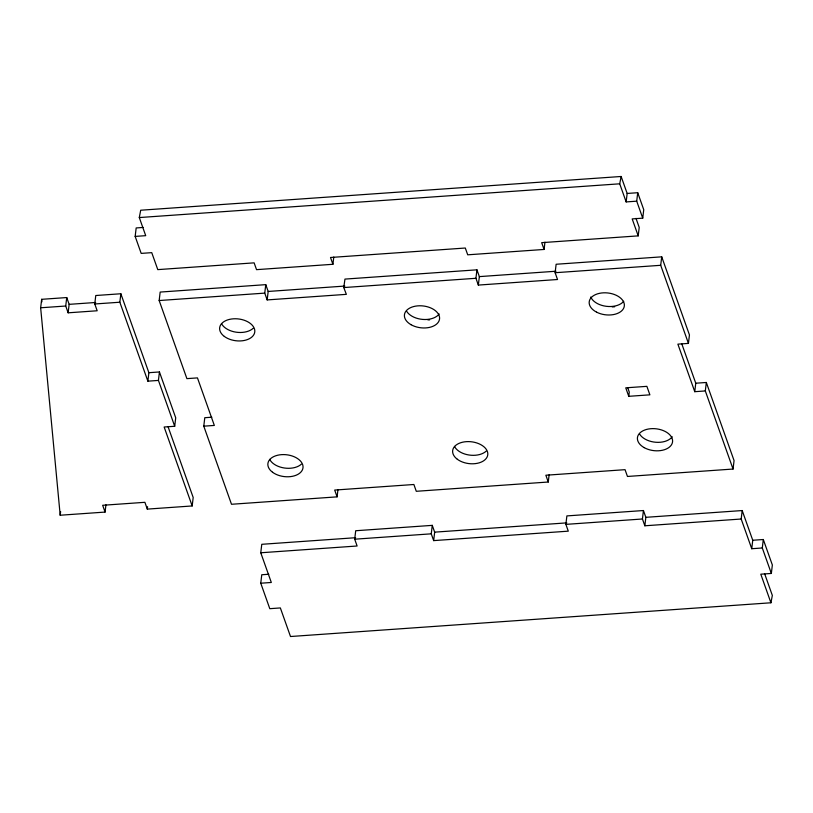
<?xml version="1.0" encoding="UTF-8"?>
<svg xmlns="http://www.w3.org/2000/svg" width="813" height="813" viewBox="0 0 813 813"><rect width="100%" height="100%" fill="white"/><g stroke="black" fill="none" stroke-linecap="round" stroke-linejoin="round"><path stroke-width="1.22" d="M40.65 307.781L41.656 299.316L66.737 297.558L69.146 304.347L68.14 312.812L97.174 310.769L94.765 303.981L95.771 295.515L120.852 293.757L148.881 372.7L147.875 381.165L158.433 380.423L174.704 426.266L164.145 427.008L192.183 505.95L147.305 509.111L144.897 502.312L102.662 505.28L105.07 512.078L60.192 515.229L40.65 307.781L65.731 306.023L68.14 312.812M65.731 306.023L66.737 297.558M60.192 515.229L60.629 511.601M147.875 381.165L119.836 302.223L120.852 293.757M333.777 257.03L332.913 264.286L256.542 269.652L254.123 262.853L157.783 269.621L151.746 252.65L141.188 253.392L135.161 236.41L136.178 227.945L143.21 227.447M105.07 512.078L105.934 504.822M203.778 426.175L214.337 425.433L197.457 377.893L186.899 378.634L159.165 300.536L160.171 292.07L265.76 284.652L268.178 291.45L267.162 299.916L346.358 294.347L343.767 287.568L344.956 279.093L476.936 269.825L479.355 276.613L478.339 285.078L557.535 279.509L555.116 272.721L556.133 264.255L661.721 256.837L689.444 334.936L688.438 343.401L677.879 344.143L694.759 391.683L705.318 390.941L733.052 469.04L627.463 476.459L625.045 469.67L545.858 475.229L548.267 482.018L416.286 491.296L413.878 484.497L334.682 490.066L337.09 496.855L231.502 504.273L203.778 426.175L204.785 417.709L211.827 417.211M158.433 380.423L159.439 371.958L148.881 372.7M147.305 509.111L147.59 506.692M174.704 426.266L175.72 417.801L159.439 371.958M192.183 505.95L193.189 497.495L168.128 426.916M267.162 299.916L264.753 293.117L265.76 284.652M268.808 574.263L261.766 574.75L260.76 583.216L271.318 582.474L260.76 552.769L261.776 544.304L355.616 537.708M337.09 496.855L337.954 489.599M260.76 552.769L357.11 546.001L354.702 539.202L355.708 530.737L432.262 525.361L434.67 532.149L433.664 540.615L568.287 531.163L565.878 524.375L566.885 515.909L643.439 510.534L645.847 517.322L644.841 525.787L741.192 519.019L751.74 548.724L762.299 547.982L771.344 573.45L760.785 574.191L770.927 602.779L290.505 636.518L280.353 607.941L269.794 608.683L260.76 583.216M433.664 540.615L431.256 533.826L432.262 525.361M478.339 285.078L475.93 278.29L476.936 269.825M332.913 264.286L330.505 257.487L465.3 248.026L467.719 254.815L544.09 249.449L544.954 242.193M548.267 482.018L549.131 474.762M544.09 249.449L541.682 242.66L638.205 235.872L632.179 218.9L642.737 218.158L636.711 201.177L626.152 201.919L627.158 193.453L621.132 176.482L140.7 210.221L139.297 217.559L145.72 235.668L135.161 236.41M636.711 201.177L637.717 192.711L627.158 193.453M638.205 235.872L639.211 227.416L636 218.351M642.737 218.158L643.744 209.693L637.717 192.711M628.764 396.317L625.756 387.831L646.874 386.348L649.882 394.833L628.764 396.317L629.272 392.09L627.768 387.842M688.438 343.401L660.705 265.302L661.721 256.837M644.841 525.787L642.433 518.989L643.439 510.534M694.759 391.683L695.765 383.218L681.843 344.001M705.318 390.941L706.324 382.476L695.765 383.218M733.052 469.04L734.058 460.575L706.324 382.476M741.192 519.019L742.198 510.554L645.847 517.322M751.74 548.724L752.747 540.259L742.198 510.554M762.299 547.982L763.305 539.517L752.747 540.259M771.344 573.45L772.35 564.984L763.305 539.517M626.152 201.919L619.719 183.809L621.132 176.482M770.927 602.779L772.34 595.441L764.748 574.049M139.297 217.559L619.719 183.809M69.146 304.347L95.66 302.487M268.178 291.45L344.854 286.064M479.355 276.613L556.031 271.227M94.765 303.981L119.836 302.223M159.165 300.536L264.753 293.117M343.767 287.568L475.93 278.29M555.116 272.721L660.705 265.302M612.24 306.938L614.669 306.775M434.67 532.149L566.783 522.871M354.702 539.202L431.256 533.826M565.878 524.375L642.433 518.989M427.892 319.895L429.63 319.885M41.656 299.316L41.9 301.836M301.359 464.172A17.673 10.976 6.8 0 1 284.265 467.993A17.673 10.976 6.8 0 1 269.703 459.375M486.133 451.185A17.673 10.976 6.8 0 1 469.04 455.016A17.673 10.976 6.8 0 1 454.477 446.398M253.128 328.34A17.673 10.976 6.8 0 1 236.034 332.171A17.673 10.976 6.8 0 1 221.471 323.554M672.209 436.744A17.673 10.976 6.8 0 1 655.857 442.272A17.673 10.976 6.8 0 1 639.689 434.203M439.152 313.981A17.673 10.976 6.8 0 1 422.709 319.418A17.673 10.976 6.8 0 1 406.632 311.267M623.713 301.277A17.673 10.976 6.8 0 1 606.193 306.298A17.673 10.976 6.8 0 1 590.766 297.009M457.323 459.264A17.673 10.976 6.8 0 0 487.038 457.17A17.673 10.976 6.8 0 0 466.306 441.662A17.673 10.976 6.8 0 0 457.323 459.264M272.538 472.241A17.673 10.976 6.8 0 0 302.263 470.158A17.673 10.976 6.8 0 0 281.522 454.65A17.673 10.976 6.8 0 0 272.538 472.241M224.317 336.419A17.673 10.976 6.8 0 0 254.032 334.336A17.673 10.976 6.8 0 0 233.301 318.818A17.673 10.976 6.8 0 0 224.317 336.419M644.17 447.628A17.673 10.976 6.8 0 0 672.432 442.526A17.673 10.976 6.8 0 0 648.398 429.02A17.673 10.976 6.8 0 0 644.17 447.628M596.63 312.172A17.673 10.976 6.8 0 0 624.303 306.166A17.673 10.976 6.8 0 0 599.384 293.351A17.673 10.976 6.8 0 0 596.63 312.172M411.053 324.712A17.673 10.976 6.8 0 0 439.406 319.763A17.673 10.976 6.8 0 0 415.534 306.145A17.673 10.976 6.8 0 0 411.053 324.712"/></g></svg>
